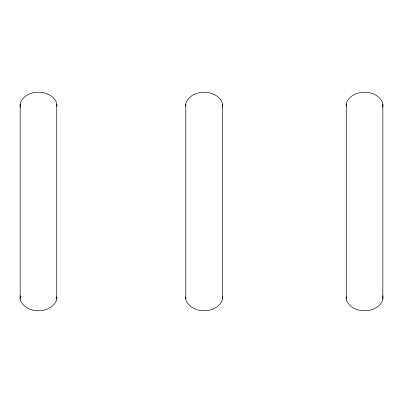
<?xml version="1.0" encoding="UTF-8"?>
<svg xmlns="http://www.w3.org/2000/svg" width="403" height="403" viewBox="0 0 403 403"><rect width="100%" height="100%" fill="white"/><g stroke="black" fill="none" stroke-linecap="round" stroke-linejoin="round"><path stroke-width="0.6" d="M382.85 104.12L382.85 298.88M346.253 104.12L346.253 298.88M222.406 104.12L222.406 298.88M185.808 104.12L185.808 298.88M56.752 104.12L56.752 298.88M20.155 104.12L20.155 298.88M346.248 296.754A27.213 15.606 0 0 0 346.756 300.976C353.109 314.028 376.014 314.048 382.356 300.976A27.213 15.606 0 0 0 382.659 295.706M346.248 106.246A27.213 15.606 0 0 1 346.756 102.024C353.109 88.972 376.014 88.952 382.356 102.024A27.213 15.606 0 0 1 382.659 107.294M185.803 296.754A27.213 15.606 0 0 0 186.307 300.976C192.664 314.028 215.57 314.048 221.907 300.976A27.213 15.606 0 0 0 222.401 296.754M185.803 106.246A27.213 15.606 0 0 1 186.307 102.024C192.664 88.972 215.57 88.952 221.907 102.024A27.213 15.606 0 0 1 222.401 106.246M20.336 295.706A27.213 15.606 0 0 0 20.654 300.976C27.011 314.028 49.917 314.048 56.254 300.976A27.213 15.606 0 0 0 56.747 296.754M20.336 107.294A27.213 15.606 0 0 1 20.654 102.024C27.011 88.972 49.917 88.952 56.254 102.024A27.213 15.606 0 0 1 56.747 106.246"/></g></svg>
